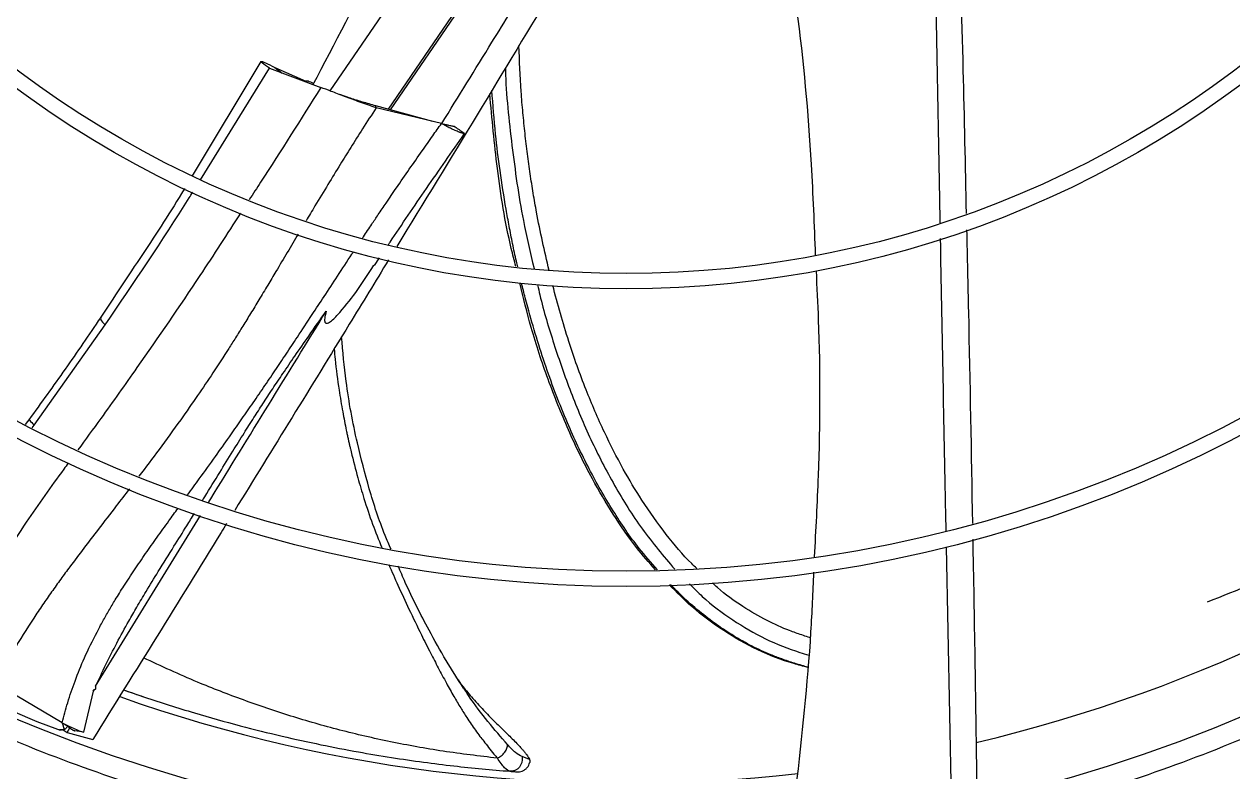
# Model space of a CAD drawing. Header units: inches. Extents: x 1229 to 1453, y -1023 to -720.
# Drawn here: x 1280.28 to 1288.1, y -875.03 to -870.2 of the extents above; entities that cross this region are included whole.
import ezdxf

# ---------------------------------------------------------------- set-up
doc = ezdxf.new("R2010")
doc.units = ezdxf.units.IN
doc.header["$MEASUREMENT"] = 0

msp = doc.modelspace()

# ---------------------------------------------------------------- linework, layer by layer
at = {"color": 18, "linetype": 'Continuous', "lineweight": 25, "true_color": 0x000000}
for p, q in [((1282.7992, -869.8403), (1282.2587, -870.6291)), ((1283.1066, -870.0606), (1282.6354, -870.7483)), ((1282.6513, -870.7526), (1283.1239, -870.0629)), ((1281.8136, -870.4393), (1281.3699, -871.1777)), ((1281.4229, -871.2034), (1281.8698, -870.4828)), ((1281.8698, -870.4828), (1282.2007, -870.6081)), ((1281.9037, -870.4793), (1281.9513, -870.5154)), ((1281.9037, -870.4793), (1282.105, -870.5662)), ((1282.3963, -870.679), (1282.3239, -870.6537)), ((1282.5584, -870.7388), (1282.5562, -870.7268)), ((1282.9249, -870.8268), (1282.5562, -870.7268)), ((1282.9808, -870.8403), (1282.5584, -870.7388)), ((1283.1008, -870.8849), (1283.1257, -870.9012)), ((1282.5472, -871.7587), (1282.5807, -871.7085)), ((1280.3483, -872.7893), (1280.8067, -872.142)), ((1280.319, -872.7463), (1280.2896, -872.786)), ((1280.3347, -872.8076), (1280.3483, -872.7893)), ((1280.7446, -874.4763), (1281.4236, -873.3722)), ((1286.2783, -875.2184), (1286.2457, -873.5758)), ((1280.5293, -874.7124), (1280.1008, -874.4602)), ((1283.1196, -874.4803), (1283.0899, -874.4348)), ((1280.6681, -874.7736), (1280.7318, -874.5075)), ((1280.9259, -874.4993), (1281.061, -874.5462)), ((1280.2107, -874.6366), (1280.3641, -874.7038)), ((1280.3641, -874.7038), (1280.499, -874.754)), ((1280.509, -874.7566), (1280.516, -874.7577)), ((1280.5357, -874.7578), (1280.5608, -874.7755)), ((1280.5476, -874.7528), (1280.5406, -874.7508)), ((1280.5608, -874.7755), (1280.5791, -874.7457)), ((1280.5608, -874.7755), (1280.7272, -874.8199)), ((1280.6681, -874.7736), (1280.6115, -874.764)), ((1283.55, -874.9503), (1283.5016, -874.9306)), ((1283.4131, -875.0232), (1283.4394, -875.0248))]:
    msp.add_line(p, q, dxfattribs=at)
at = {"color": 18, "linetype": 'Continuous', "lineweight": 25, "true_color": 0x000000, "flags": 128}
msp.add_lwpolyline([(1283.0001, -870.8469), (1282.9926, -870.8443), (1282.9808, -870.8403)], dxfattribs=at)
at = {"color": 18, "linetype": 'Continuous', "lineweight": 25, "true_color": 0x000000}
for radius in [11.7126, 8.5704, 8.472, 6.6478, 6.5493]:
    msp.add_circle((1284.1739, -865.2608), radius, dxfattribs=at)
for radius, start, end in [(12.9331, 283.26667, 346.73333), (10.2157, 224.36307, 313.03719), (9.8425, 283.29628, 309.20157), (9.8425, 250.57522, 276.47911)]:
    msp.add_arc((1284.1739, -865.2608), radius, start, end, dxfattribs=at)
for points, knots in [([(1295.8834, -865.2608), (1295.8786, -865.5163), (1295.8689, -866.0272), (1295.7909, -866.7903), (1295.6667, -867.5468), (1295.4924, -868.2936), (1295.2699, -869.0274), (1294.9998, -869.745), (1294.6833, -870.4435), (1294.3218, -871.1197), (1293.9169, -871.7709), (1293.4703, -872.3942), (1292.9838, -872.9869), (1292.4597, -873.5466), (1291.9, -874.0708), (1291.3073, -874.5572), (1290.684, -875.0039), (1290.0328, -875.4088), (1289.3565, -875.7703), (1288.6581, -876.0867), (1287.9404, -876.3568), (1287.2067, -876.5794), (1286.4599, -876.7535), (1285.7033, -876.8784), (1284.9402, -876.9536), (1284.1739, -876.9787), (1283.4075, -876.9536), (1282.6444, -876.8784), (1281.8878, -876.7535), (1281.141, -876.5794), (1280.4073, -876.3568), (1279.6896, -876.0867), (1278.9912, -875.7702), (1278.3149, -875.4088), (1277.6637, -875.0039), (1277.0405, -874.5572), (1276.4477, -874.0708), (1275.8881, -873.5466), (1275.3639, -872.9869), (1274.8774, -872.3942), (1274.4308, -871.7709), (1274.0259, -871.1197), (1273.6644, -870.4435), (1273.3479, -869.745), (1273.0778, -869.0274), (1272.8553, -868.2936), (1272.681, -867.5468), (1272.5568, -866.7903), (1272.4788, -866.0272), (1272.4692, -865.5163), (1272.4643, -865.2608)], [0, 0, 0, 0, 0.020833, 0.041667, 0.0625, 0.083333, 0.104167, 0.125, 0.145833, 0.166667, 0.1875, 0.208333, 0.229167, 0.25, 0.270833, 0.291667, 0.3125, 0.333333, 0.354167, 0.375, 0.395833, 0.416667, 0.4375, 0.458333, 0.479167, 0.5, 0.520833, 0.541667, 0.5625, 0.583333, 0.604167, 0.625, 0.645833, 0.666667, 0.6875, 0.708333, 0.729167, 0.75, 0.770833, 0.791667, 0.8125, 0.833333, 0.854167, 0.875, 0.895833, 0.916667, 0.9375, 0.958333, 0.979167, 1, 1, 1, 1]), ([(1286.3231, -869.4374), (1286.3333, -869.7901), (1286.3524, -870.4523), (1286.3666, -871.1135), (1286.3732, -871.4225)], [0, 0, 0, 0, 0.532574, 1, 1, 1, 1]), ([(1286.2053, -871.4825), (1286.2046, -871.4419), (1286.192, -870.7885), (1286.1801, -870.1335), (1286.169, -869.5191)], [0, 0, 0, 0, 0.06208, 1, 1, 1, 1]), ([(1282.1493, -870.5914), (1282.2925, -870.3211), (1282.4497, -870.0241), (1282.5875, -869.7178), (1282.5998, -869.6903)], [0, 0, 0, 0, 0.910233, 1, 1, 1, 1]), ([(1285.3999, -871.6901), (1285.3921, -871.495), (1285.3708, -870.9651), (1285.3155, -870.3472), (1285.2545, -869.9272), (1285.2416, -869.8388)], [0, 0, 0, 0, 0.314992, 0.855866, 1, 1, 1, 1]), ([(1283.722, -869.9393), (1283.5522, -870.2212), (1283.2108, -870.7881), (1282.8656, -871.3515), (1282.692, -871.6347)], [0, 0, 0, 0, 0.497142, 1, 1, 1, 1]), ([(1282.9829, -870.841), (1283.091, -870.6657), (1283.2804, -870.3585), (1283.4703, -870.051), (1283.5519, -869.9189)], [0, 0, 0, 0, 0.57047, 1, 1, 1, 1]), ([(1283.6768, -871.7894), (1283.6478, -871.6646), (1283.6095, -871.4992), (1283.5738, -871.2905), (1283.5541, -871.1648), (1283.5364, -871.0361), (1283.5206, -870.9045), (1283.507, -870.7699), (1283.4908, -870.5806), (1283.4853, -870.436), (1283.4816, -870.3373)], [0, 0, 0, 0, 0.260832, 0.345503, 0.432085, 0.520577, 0.610976, 0.703276, 0.797476, 1, 1, 1, 1]), ([(1281.8698, -870.4828), (1281.8521, -870.471), (1281.8165, -870.4474), (1281.8096, -870.4357), (1281.836, -870.4436), (1281.8811, -870.4674), (1281.9037, -870.4793)], [0, 0, 0, 0, 0.250001, 0.500002, 0.75, 1, 1, 1, 1]), ([(1283.3941, -870.4821), (1283.3942, -870.4865), (1283.3978, -870.6534), (1283.4348, -870.9825), (1283.4929, -871.4114), (1283.5548, -871.6747), (1283.5792, -871.7781)], [0, 0, 0, 0, 0.010031, 0.383834, 0.757861, 1, 1, 1, 1]), ([(1282.2007, -870.6081), (1282.0719, -870.8126), (1281.9191, -871.0554), (1281.7625, -871.2953), (1281.7378, -871.3331)], [0, 0, 0, 0, 0.842331, 1, 1, 1, 1]), ([(1282.1543, -870.5816), (1282.1477, -870.5787), (1282.1334, -870.5725), (1282.1153, -870.5668), (1282.1087, -870.5664), (1282.105, -870.5662)], [0, 0, 0, 0, 0.274241, 0.593266, 1, 1, 1, 1]), ([(1282.5584, -870.7388), (1282.523, -870.7266), (1282.4523, -870.7024), (1282.3527, -870.6647), (1282.2644, -870.6308), (1282.2219, -870.6157), (1282.2007, -870.6081)], [0, 0, 0, 0, 0.249985, 0.5000003, 0.7500079, 1, 1, 1, 1]), ([(1283.4735, -871.7659), (1283.4707, -871.7542), (1283.4591, -871.7045), (1283.4408, -871.6173), (1283.4185, -871.5052), (1283.3901, -871.3482), (1283.3594, -871.15), (1283.3268, -870.8939), (1283.314, -870.7207), (1283.307, -870.6263)], [0, 0, 0, 0, 0.03104, 0.132253, 0.23119, 0.327855, 0.546696, 0.752907, 1, 1, 1, 1]), ([(1282.5562, -870.7268), (1282.5269, -870.7185), (1282.4699, -870.7022), (1282.4177, -870.6857), (1282.3922, -870.6777)], [0, 0, 0, 0, 0.513421, 1, 1, 1, 1]), ([(1283.4617, -871.7645), (1283.4516, -871.7255), (1283.3977, -871.5166), (1283.3386, -871.1438), (1283.3078, -870.81), (1283.2929, -870.6497)], [0, 0, 0, 0, 0.106433, 0.570813, 1, 1, 1, 1]), ([(1282.5584, -870.7388), (1282.5291, -870.7842), (1282.474, -870.8696), (1282.3967, -870.9917), (1282.3221, -871.1112), (1282.2449, -871.2371), (1282.1714, -871.3586), (1282.1245, -871.4373), (1282.1053, -871.4694)], [0, 0, 0, 0, 0.188275, 0.353819, 0.503651, 0.679503, 0.869268, 1, 1, 1, 1]), ([(1282.47, -871.5818), (1282.472, -871.5787), (1282.4922, -871.5483), (1282.5262, -871.4974), (1282.5751, -871.4248), (1282.6283, -871.3461), (1282.695, -871.2485), (1282.7726, -871.1363), (1282.8508, -871.0244), (1282.9202, -870.9258), (1282.9621, -870.8666), (1282.9808, -870.8403)], [0, 0, 0, 0, 0.012456, 0.12215, 0.205101, 0.305452, 0.439341, 0.599659, 0.759464, 0.892908, 1, 1, 1, 1]), ([(1283.1257, -870.9012), (1283.1277, -870.9029), (1283.1318, -870.9061), (1283.1275, -870.9065), (1283.1156, -870.9033), (1283.0958, -870.8962), (1283.0694, -870.8854), (1283.039, -870.8715), (1283.0078, -870.8559), (1282.9897, -870.8454), (1282.9808, -870.8403)], [0, 0, 0, 0, 0.1195219, 0.2368997, 0.3560026, 0.4802891, 0.6097285, 0.7415773, 0.8729295, 1, 1, 1, 1]), ([(1283.0128, -870.8502), (1283.0108, -870.8498), (1283.0065, -870.8492), (1283.0018, -870.8475), (1282.9994, -870.8466)], [0, 0, 0, 0, 0.479347, 1, 1, 1, 1]), ([(1283.0635, -870.8604), (1283.0644, -870.8606), (1283.0662, -870.861), (1283.0636, -870.8605), (1283.0573, -870.8592), (1283.0476, -870.8573), (1283.0356, -870.8548), (1283.0232, -870.8523), (1283.0119, -870.8499), (1283.0068, -870.8489), (1283.0044, -870.8484)], [0, 0, 0, 0, 0.11663, 0.230578, 0.347096, 0.470907, 0.602448, 0.737933, 0.872207, 1, 1, 1, 1]), ([(1283.1008, -870.8849), (1283.0984, -870.8833), (1283.0936, -870.88), (1283.082, -870.8722), (1283.0717, -870.8653), (1283.065, -870.8607)], [0, 0, 0, 0, 0.26191, 0.514546, 1, 1, 1, 1]), ([(1282.6376, -871.6233), (1282.6413, -871.6178), (1282.7221, -871.4968), (1282.8852, -871.2574), (1283.0479, -871.0238), (1283.13, -870.9058)], [0, 0, 0, 0, 0.022959, 0.506529, 1, 1, 1, 1]), ([(1281.3197, -871.2614), (1281.3189, -871.2627), (1281.2323, -871.4067), (1281.0474, -871.687), (1280.862, -871.9657), (1280.7693, -872.1051)], [0, 0, 0, 0, 0.004682, 0.502199, 1, 1, 1, 1]), ([(1280.8067, -872.142), (1280.992, -871.8704), (1281.1854, -871.5868), (1281.3651, -871.2967), (1281.3727, -871.2844)], [0, 0, 0, 0, 0.957768, 1, 1, 1, 1]), ([(1281.6821, -871.4187), (1281.5949, -871.5538), (1281.3779, -871.89), (1281.0741, -872.3308), (1280.8087, -872.7055), (1280.6793, -872.8818), (1280.6297, -872.9494)], [0, 0, 0, 0, 0.260733, 0.648635, 0.865342, 1, 1, 1, 1]), ([(1282.0546, -871.5546), (1282.0312, -871.594), (1281.9832, -871.6747), (1281.9176, -871.7851), (1281.8563, -871.8874), (1281.8018, -871.9778), (1281.7481, -872.0659), (1281.6978, -872.1474), (1281.6506, -872.223), (1281.5868, -872.3237), (1281.5057, -872.4486), (1281.4022, -872.6019), (1281.2861, -872.7672), (1281.1599, -872.9412), (1281.0687, -873.062), (1281.0253, -873.1194)], [0, 0, 0, 0, 0.073735, 0.150839, 0.206396, 0.265387, 0.320607, 0.372063, 0.419255, 0.463452, 0.563341, 0.657601, 0.759071, 0.885521, 1, 1, 1, 1]), ([(1286.3756, -871.5274), (1286.3797, -871.7043), (1286.3943, -872.3378), (1286.4055, -872.9694), (1286.4136, -873.4246)], [0, 0, 0, 0, 0.279322, 1, 1, 1, 1]), ([(1286.2436, -873.4731), (1286.2424, -873.4133), (1286.2299, -872.7847), (1286.218, -872.1538), (1286.2073, -871.5829)], [0, 0, 0, 0, 0.0951288, 1, 1, 1, 1]), ([(1281.3397, -873.2404), (1281.3649, -873.2056), (1281.4249, -873.1228), (1281.5149, -872.9977), (1281.6038, -872.8732), (1281.6821, -872.762), (1281.7559, -872.6559), (1281.8302, -872.5475), (1281.9041, -872.4382), (1281.9769, -872.3294), (1282.057, -872.2088), (1282.1387, -872.0847), (1282.2249, -871.9534), (1282.3105, -871.8231), (1282.3739, -871.7267), (1282.4086, -871.6744), (1282.4119, -871.6694)], [0, 0, 0, 0, 0.0671735, 0.1598312, 0.2410152, 0.3066581, 0.3730056, 0.4440899, 0.5134581, 0.5811343, 0.6510654, 0.7428768, 0.816868, 0.9005011, 0.9904923, 1, 1, 1, 1]), ([(1282.6387, -871.7219), (1282.5542, -871.8605), (1282.2237, -872.4019), (1281.8913, -872.9399), (1281.644, -873.3402)], [0, 0, 0, 0, 0.255951, 1, 1, 1, 1]), ([(1282.2361, -872.0525), (1282.2319, -872.0678), (1282.2264, -872.0882), (1282.2249, -872.1124), (1282.2266, -872.1228), (1282.2302, -872.1283), (1282.2342, -872.1307), (1282.2392, -872.1312), (1282.2467, -872.1295), (1282.2573, -872.124), (1282.2859, -872.103), (1282.3501, -872.0336), (1282.4427, -871.9146), (1282.5101, -871.8092), (1282.5438, -871.7565)], [0, 0, 0, 0, 0.0833566, 0.1115658, 0.1319051, 0.1411522, 0.1496654, 0.1586528, 0.1691712, 0.1914558, 0.2212286, 0.3539277, 0.6765567, 1, 1, 1, 1]), ([(1285.393, -873.6409), (1285.4024, -873.4657), (1285.4298, -872.9554), (1285.4322, -872.3382), (1285.4099, -871.8978), (1285.4046, -871.7924)], [0, 0, 0, 0, 0.284655, 0.828752, 1, 1, 1, 1]), ([(1284.3644, -873.7245), (1284.323, -873.6771), (1284.2242, -873.5636), (1284.089, -873.3654), (1283.9394, -873.1124), (1283.7974, -872.8212), (1283.6674, -872.4934), (1283.5608, -872.1764), (1283.511, -871.9662), (1283.4882, -871.8698)], [0, 0, 0, 0, 0.091547, 0.218973, 0.346412, 0.516315, 0.686228, 0.856146, 1, 1, 1, 1]), ([(1284.3772, -873.724), (1284.3373, -873.6786), (1284.2325, -873.5594), (1284.0849, -873.34), (1283.9296, -873.0687), (1283.7841, -872.7582), (1283.6504, -872.4093), (1283.5676, -872.137), (1283.5191, -871.9549), (1283.5062, -871.9029), (1283.4984, -871.8712)], [0, 0, 0, 0, 0.0881532, 0.2311648, 0.3817908, 0.5400334, 0.7263084, 0.9221586, 0.9524831, 1, 1, 1, 1]), ([(1283.6024, -871.8826), (1283.6071, -871.9044), (1283.635, -872.0333), (1283.7066, -872.2655), (1283.814, -872.5783), (1283.9436, -872.8846), (1284.0963, -873.181), (1284.2734, -873.4656), (1284.4168, -873.6351), (1284.4886, -873.72)], [0, 0, 0, 0, 0.0326645, 0.1930119, 0.3536037, 0.5145089, 0.6758407, 0.8377387, 1, 1, 1, 1]), ([(1284.6322, -873.7148), (1284.6209, -873.7045), (1284.5488, -873.6383), (1284.428, -873.4909), (1284.2806, -873.2863), (1284.1486, -873.0645), (1284.0272, -872.8267), (1283.9091, -872.5513), (1283.7948, -872.2352), (1283.733, -872.0078), (1283.7002, -871.887)], [0, 0, 0, 0, 0.022262, 0.143045, 0.274084, 0.386377, 0.514541, 0.658604, 0.818583, 1, 1, 1, 1]), ([(1280.776, -872.0952), (1280.7007, -872.2063), (1280.5502, -872.428), (1280.3922, -872.6454), (1280.3134, -872.7539)], [0, 0, 0, 0, 0.500972, 1, 1, 1, 1]), ([(1280.7784, -872.0969), (1280.7771, -872.1001), (1280.7741, -872.1073), (1280.7952, -872.1297), (1280.8067, -872.142)], [0, 0, 0, 0, 0.45407, 1, 1, 1, 1]), ([(1281.4349, -873.277), (1281.4402, -873.2685), (1281.4778, -873.2078), (1281.5431, -873.1012), (1281.6276, -872.9642), (1281.7012, -872.8462), (1281.766, -872.744), (1281.8276, -872.6485), (1281.8901, -872.5535), (1281.959, -872.4508), (1282.0367, -872.3371), (1282.1302, -872.2026), (1282.1983, -872.1061), (1282.2361, -872.0525)], [0, 0, 0, 0, 0.0205012, 0.145618, 0.2547294, 0.3486279, 0.4292825, 0.5018958, 0.5812625, 0.6622863, 0.7558828, 0.8646494, 1, 1, 1, 1]), ([(1281.4741, -873.2902), (1281.479, -873.2821), (1281.7324, -872.8702), (1281.9867, -872.4573), (1282.2361, -872.0525)], [0, 0, 0, 0, 0.019444, 1, 1, 1, 1]), ([(1282.6551, -873.5913), (1282.642, -873.5614), (1282.5865, -873.4344), (1282.5128, -873.2046), (1282.4257, -872.8733), (1282.3642, -872.5448), (1282.3438, -872.3142), (1282.3352, -872.218)], [0, 0, 0, 0, 0.069494, 0.294091, 0.510792, 0.795823, 1, 1, 1, 1]), ([(1282.2868, -872.2966), (1282.2887, -872.319), (1282.2964, -872.408), (1282.3156, -872.544), (1282.3407, -872.6968), (1282.3592, -872.7922), (1282.3712, -872.849), (1282.3767, -872.8745), (1282.382, -872.8985), (1282.3871, -872.9209), (1282.3919, -872.9417), (1282.4084, -873.0112), (1282.436, -873.1185), (1282.4824, -873.2743), (1282.5321, -873.4249), (1282.5742, -873.5289), (1282.5943, -873.5786)], [0, 0, 0, 0, 0.050639, 0.202268, 0.31057, 0.401461, 0.422389, 0.442121, 0.460659, 0.478003, 0.494151, 0.509105, 0.640054, 0.745188, 0.877967, 1, 1, 1, 1]), ([(1280.3192, -872.7522), (1280.3182, -872.7538), (1280.3157, -872.7575), (1280.3365, -872.7777), (1280.3483, -872.7893)], [0, 0, 0, 0, 0.427507, 1, 1, 1, 1]), ([(1290.3103, -872.7259), (1290.2662, -872.7579), (1290.1326, -872.8546), (1289.9063, -872.9971), (1289.5397, -873.2111), (1289.0738, -873.4475), (1288.5073, -873.704), (1288.1234, -873.8563), (1287.9314, -873.9325)], [0, 0, 0, 0, 0.0577, 0.174857, 0.292286, 0.527695, 0.763643, 1, 1, 1, 1]), ([(1291.0611, -872.9896), (1290.8701, -873.1527), (1290.488, -873.4791), (1289.8717, -873.9141), (1289.2278, -874.3062), (1288.5565, -874.6496), (1287.8621, -874.9435), (1287.1482, -875.1861), (1286.4185, -875.3761), (1285.6769, -875.5125), (1284.9274, -875.5947), (1284.1739, -875.6221), (1283.4203, -875.5947), (1282.6708, -875.5125), (1281.9292, -875.3761), (1281.1995, -875.1861), (1280.4856, -874.9435), (1279.7912, -874.6496), (1279.1199, -874.3062), (1278.476, -873.9141), (1277.8597, -873.4791), (1277.4776, -873.1527), (1277.2866, -872.9896)], [0, 0, 0, 0, 0.0500001, 0.1, 0.15, 0.1999999, 0.25, 0.3, 0.35, 0.4000001, 0.45, 0.5000001, 0.5499999, 0.5999999, 0.65, 0.7, 0.75, 0.8000001, 0.8500001, 0.9000001, 0.9500001, 1, 1, 1, 1]), ([(1280.5681, -873.0337), (1280.5583, -873.0471), (1280.4661, -873.1733), (1280.3244, -873.369), (1280.1552, -873.6307), (1280.0276, -873.8572), (1279.9145, -874.0969), (1279.862, -874.2652), (1279.8355, -874.35)], [0, 0, 0, 0, 0.032679, 0.308339, 0.475812, 0.647076, 0.822089, 1, 1, 1, 1]), ([(1280.964, -873.2), (1280.9355, -873.2371), (1280.8682, -873.325), (1280.7693, -873.4526), (1280.669, -873.5834), (1280.5883, -873.6904), (1280.5188, -873.7848), (1280.4599, -873.8669), (1280.4015, -873.9508), (1280.3172, -874.0767), (1280.2116, -874.245), (1280.1375, -874.389), (1280.1008, -874.4602)], [0, 0, 0, 0, 0.091235, 0.216238, 0.314969, 0.41309, 0.478087, 0.543952, 0.610654, 0.678175, 0.840873, 1, 1, 1, 1]), ([(1280.5293, -874.7124), (1280.5405, -874.6689), (1280.5639, -874.5777), (1280.6119, -874.4375), (1280.6745, -874.2849), (1280.7369, -874.1571), (1280.7914, -874.056), (1280.8308, -873.9867), (1280.8758, -873.9111), (1280.9306, -873.8234), (1280.9961, -873.7236), (1281.0681, -873.6185), (1281.1424, -873.5134), (1281.2126, -873.4158), (1281.2579, -873.3532), (1281.2778, -873.3258)], [0, 0, 0, 0, 0.084738, 0.177945, 0.279583, 0.396266, 0.446499, 0.496733, 0.54697, 0.612826, 0.692325, 0.772656, 0.853828, 0.935842, 1, 1, 1, 1]), ([(1280.7446, -874.4763), (1280.7665, -874.4295), (1280.8103, -874.3356), (1280.882, -874.1951), (1280.9495, -874.0717), (1281.0131, -873.9612), (1281.0767, -873.8546), (1281.1569, -873.7237), (1281.2453, -873.5821), (1281.3235, -873.457), (1281.3674, -873.386), (1281.3838, -873.3595)], [0, 0, 0, 0, 0.120408, 0.241264, 0.366192, 0.447006, 0.537729, 0.655272, 0.805197, 0.92743, 1, 1, 1, 1]), ([(1281.5914, -873.4256), (1281.5797, -873.4446), (1281.2922, -873.9114), (1281.0038, -874.3751), (1280.7272, -874.8199)], [0, 0, 0, 0, 0.040727, 1, 1, 1, 1]), ([(1286.4156, -873.5268), (1286.4161, -873.5562), (1286.4266, -874.1039), (1286.4347, -874.6495), (1286.4423, -875.1659)], [0, 0, 0, 0, 0.053739, 1, 1, 1, 1]), ([(1282.6406, -873.6904), (1282.6601, -873.7349), (1282.702, -873.8311), (1282.7723, -873.9819), (1282.8428, -874.1279), (1282.9065, -874.2546), (1282.9605, -874.3588), (1283.0109, -874.4526), (1283.0592, -874.5388), (1283.1031, -874.6129), (1283.1403, -874.6722), (1283.1724, -874.7203), (1283.201, -874.7609), (1283.2282, -874.7976), (1283.2565, -874.8345), (1283.2868, -874.8728), (1283.3165, -874.9093), (1283.3349, -874.9318), (1283.3422, -874.9407)], [0, 0, 0, 0, 0.0965991, 0.2084678, 0.3299771, 0.4166432, 0.4882908, 0.5625684, 0.6297563, 0.6897073, 0.7423351, 0.7794746, 0.8164923, 0.8533749, 0.8838676, 0.9248135, 0.9702828, 1, 1, 1, 1]), ([(1283.1241, -874.4892), (1283.0859, -874.4299), (1283.0083, -874.3095), (1282.8802, -874.0784), (1282.7754, -873.8759), (1282.7163, -873.7351), (1282.7013, -873.6994)], [0, 0, 0, 0, 0.24171, 0.490628, 0.871176, 1, 1, 1, 1]), ([(1285.2741, -875.1353), (1285.3117, -874.7985), (1285.3635, -874.3343), (1285.3829, -873.8679), (1285.3883, -873.7398)], [0, 0, 0, 0, 0.725429, 1, 1, 1, 1]), ([(1285.3481, -874.3539), (1285.3182, -874.3462), (1285.2087, -874.3182), (1285.0246, -874.2463), (1284.8031, -874.1217), (1284.6103, -873.9787), (1284.5007, -873.8685), (1284.4525, -873.82)], [0, 0, 0, 0, 0.090368, 0.330687, 0.571003, 0.811381, 1, 1, 1, 1]), ([(1285.3482, -874.3527), (1285.336, -874.3493), (1285.3073, -874.3412), (1285.2514, -874.3243), (1285.1839, -874.3018), (1285.1132, -874.2743), (1285.0294, -874.2377), (1284.9198, -874.182), (1284.795, -874.1047), (1284.672, -874.0136), (1284.5632, -873.922), (1284.4947, -873.8526), (1284.4621, -873.8196)], [0, 0, 0, 0, 0.037357, 0.087934, 0.172521, 0.246501, 0.309793, 0.43835, 0.600992, 0.72837, 0.870866, 1, 1, 1, 1]), ([(1284.5849, -873.8147), (1284.612, -873.8421), (1284.6979, -873.9291), (1284.8616, -874.0512), (1285.0733, -874.1742), (1285.2408, -874.2413), (1285.3362, -874.2687), (1285.3556, -874.2743)], [0, 0, 0, 0, 0.12378, 0.392826, 0.662435, 0.931523, 1, 1, 1, 1]), ([(1285.3662, -874.1624), (1285.3615, -874.161), (1285.3427, -874.1554), (1285.3105, -874.1451), (1285.2703, -874.1314), (1285.1948, -874.1034), (1285.0788, -874.0519), (1284.9223, -873.9591), (1284.8041, -873.8762), (1284.7435, -873.8188), (1284.7329, -873.8087)], [0, 0, 0, 0, 0.020347, 0.082595, 0.142125, 0.199043, 0.419812, 0.667308, 0.941852, 1, 1, 1, 1]), ([(1283.3422, -874.9407), (1283.2249, -874.9268), (1282.9896, -874.8988), (1282.6497, -874.837), (1282.3211, -874.7609), (1282.0045, -874.6704), (1281.6993, -874.5662), (1281.3798, -874.4437), (1281.1698, -874.3462), (1281.0542, -874.2925)], [0, 0, 0, 0, 0.136797, 0.274291, 0.412363, 0.550953, 0.689949, 0.829268, 1, 1, 1, 1]), ([(1283.1116, -874.468), (1283.1324, -874.4938), (1283.1786, -874.551), (1283.2381, -874.6152), (1283.2874, -874.6663), (1283.322, -874.701), (1283.3563, -874.7348), (1283.39, -874.7677), (1283.4226, -874.7997), (1283.4538, -874.8307), (1283.4765, -874.8542), (1283.4928, -874.8717), (1283.5045, -874.8847), (1283.5176, -874.9), (1283.5366, -874.9238), (1283.5445, -874.9394), (1283.55, -874.9503)], [0, 0, 0, 0, 0.12639, 0.27963, 0.347218, 0.414969, 0.48292, 0.551088, 0.619504, 0.688197, 0.757234, 0.781656, 0.813095, 0.851627, 0.897349, 1, 1, 1, 1]), ([(1280.7268, -874.5058), (1280.728, -874.5039), (1280.7303, -874.5003), (1280.7374, -874.4953), (1280.7431, -874.4937), (1280.747, -874.4927)], [0, 0, 0, 0, 0.257129, 0.502122, 1, 1, 1, 1]), ([(1280.7318, -874.5075), (1280.7325, -874.5058), (1280.734, -874.5024), (1280.7377, -874.4983), (1280.7422, -874.495), (1280.7453, -874.4935), (1280.747, -874.4927)], [0, 0, 0, 0, 0.222196, 0.451436, 0.707744, 1, 1, 1, 1]), ([(1280.747, -874.4927), (1280.7468, -874.4897), (1280.7463, -874.4842), (1280.7452, -874.4788), (1280.7446, -874.4763)], [0, 0, 0, 0, 0.530956, 1, 1, 1, 1]), ([(1280.9262, -874.4988), (1280.9491, -874.5072), (1280.992, -874.5229), (1281.0353, -874.5369), (1281.0555, -874.5435)], [0, 0, 0, 0, 0.5326, 1, 1, 1, 1]), ([(1281.061, -874.5462), (1281.1678, -874.5809), (1281.3704, -874.6466), (1281.6678, -874.7295), (1281.9409, -874.7974), (1282.196, -874.8534), (1282.432, -874.8989), (1282.6537, -874.9362), (1282.8597, -874.9663), (1283.0557, -874.9906), (1283.242, -875.0104), (1283.3637, -875.0204), (1283.4237, -875.0253)], [0, 0, 0, 0, 0.148236, 0.281099, 0.399392, 0.506753, 0.608205, 0.695761, 0.779942, 0.857726, 0.929884, 1, 1, 1, 1]), ([(1283.408, -874.8522), (1283.366, -874.804), (1283.2828, -874.7086), (1283.1837, -874.5798), (1283.1318, -874.4992), (1283.1196, -874.4803)], [0, 0, 0, 0, 0.43847, 0.86803, 1, 1, 1, 1]), ([(1280.499, -874.754), (1280.5026, -874.7551), (1280.5099, -874.7573), (1280.5211, -874.7574), (1280.5316, -874.7555), (1280.5377, -874.7523), (1280.5406, -874.7508)], [0, 0, 0, 0, 0.26335, 0.525402, 0.772577, 1, 1, 1, 1]), ([(1280.5286, -874.7587), (1280.5245, -874.7588), (1280.5201, -874.759), (1280.5116, -874.7569), (1280.5113, -874.7568)], [0, 0, 0, 0, 0.953438, 1, 1, 1, 1]), ([(1280.5476, -874.7528), (1280.5448, -874.7543), (1280.5389, -874.7575), (1280.5321, -874.7583), (1280.5286, -874.7587)], [0, 0, 0, 0, 0.478037, 1, 1, 1, 1]), ([(1280.5293, -874.7124), (1280.538, -874.7172), (1280.5548, -874.7266), (1280.5647, -874.7349), (1280.5695, -874.7389)], [0, 0, 0, 0, 0.516673, 1, 1, 1, 1]), ([(1280.5293, -874.7124), (1280.5404, -874.7182), (1280.5624, -874.7297), (1280.6013, -874.748), (1280.6388, -874.764), (1280.6584, -874.7704), (1280.6681, -874.7736)], [0, 0, 0, 0, 0.258151, 0.51353, 0.760378, 1, 1, 1, 1]), ([(1280.5406, -874.7508), (1280.5407, -874.7507), (1280.541, -874.7505), (1280.5412, -874.7501), (1280.5413, -874.7497), (1280.5414, -874.7487), (1280.5406, -874.7461), (1280.5386, -874.7409), (1280.5372, -874.7286), (1280.5325, -874.7191), (1280.5293, -874.7124)], [0, 0, 0, 0, 0.010787, 0.020931, 0.031346, 0.042617, 0.098172, 0.225034, 0.455535, 1, 1, 1, 1]), ([(1280.5628, -874.7307), (1280.5622, -874.7329), (1280.5611, -874.7373), (1280.5577, -874.7434), (1280.5533, -874.7487), (1280.5495, -874.7514), (1280.5476, -874.7528)], [0, 0, 0, 0, 0.247426, 0.495581, 0.745936, 1, 1, 1, 1]), ([(1280.5701, -874.7395), (1280.5714, -874.7407), (1280.5742, -874.7431), (1280.5774, -874.7448), (1280.5791, -874.7457)], [0, 0, 0, 0, 0.474575, 1, 1, 1, 1]), ([(1280.5791, -874.7457), (1280.5809, -874.7472), (1280.5842, -874.7501), (1280.5876, -874.7529), (1280.5893, -874.7543)], [0, 0, 0, 0, 0.526065, 1, 1, 1, 1]), ([(1280.5893, -874.7543), (1280.5913, -874.7555), (1280.5953, -874.7578), (1280.6012, -874.7607), (1280.6068, -874.7629), (1280.6099, -874.7636), (1280.6115, -874.764)], [0, 0, 0, 0, 0.2596366, 0.5111871, 0.7568528, 1, 1, 1, 1]), ([(1283.3422, -874.9407), (1283.3508, -874.9362), (1283.364, -874.9294), (1283.3797, -874.9151), (1283.3904, -874.9027), (1283.3988, -874.8893), (1283.4067, -874.8719), (1283.4075, -874.8599), (1283.408, -874.8522)], [0, 0, 0, 0, 0.239403, 0.368556, 0.500508, 0.632376, 0.761324, 1, 1, 1, 1]), ([(1283.5016, -874.9306), (1283.488, -874.9239), (1283.4605, -874.9105), (1283.4256, -874.8717), (1283.408, -874.8522)], [0, 0, 0, 0, 0.496775, 1, 1, 1, 1]), ([(1283.4237, -875.0253), (1283.4127, -875.0208), (1283.3895, -875.0112), (1283.3585, -874.9649), (1283.3422, -874.9407)], [0, 0, 0, 0, 0.475867, 1, 1, 1, 1]), ([(1283.5016, -874.9306), (1283.5023, -874.9361), (1283.5038, -874.9474), (1283.5015, -874.9652), (1283.4953, -874.983), (1283.485, -874.9991), (1283.4713, -875.0121), (1283.4557, -875.0208), (1283.4395, -875.0255), (1283.4288, -875.0254), (1283.4237, -875.0253)], [0, 0, 0, 0, 0.1132123, 0.2359595, 0.3659853, 0.4999921, 0.6340204, 0.764057, 0.8867816, 1, 1, 1, 1]), ([(1283.5408, -874.9345), (1283.542, -874.9351), (1283.5445, -874.9364), (1283.547, -874.9395), (1283.5489, -874.9428), (1283.55, -874.9465), (1283.55, -874.949), (1283.55, -874.9503)], [0, 0, 0, 0, 0.212131, 0.409842, 0.60994, 0.808071, 1, 1, 1, 1]), ([(1283.4689, -875.0287), (1283.4745, -875.0288), (1283.486, -875.0289), (1283.5035, -875.0242), (1283.5204, -875.0153), (1283.5348, -875.0021), (1283.5456, -874.9866), (1283.5491, -874.975), (1283.5507, -874.9697)], [0, 0, 0, 0, 0.151344, 0.315517, 0.48942, 0.668613, 0.847726, 1, 1, 1, 1]), ([(1283.55, -874.9503), (1283.552, -874.9575), (1283.5541, -874.9648), (1283.5509, -874.9696), (1283.5508, -874.9697)], [0, 0, 0, 0, 0.973645, 1, 1, 1, 1]), ([(1283.4237, -875.0253), (1283.4339, -875.0261), (1283.4506, -875.0274), (1283.4649, -875.0284), (1283.4695, -875.0287), (1283.4688, -875.0287), (1283.4686, -875.0287)], [0, 0, 0, 0, 0.448765, 0.72774, 0.935469, 1, 1, 1, 1])]:
    msp.add_open_spline(points, degree=3, knots=knots, dxfattribs=at)

doc.saveas('drawing.dxf')
